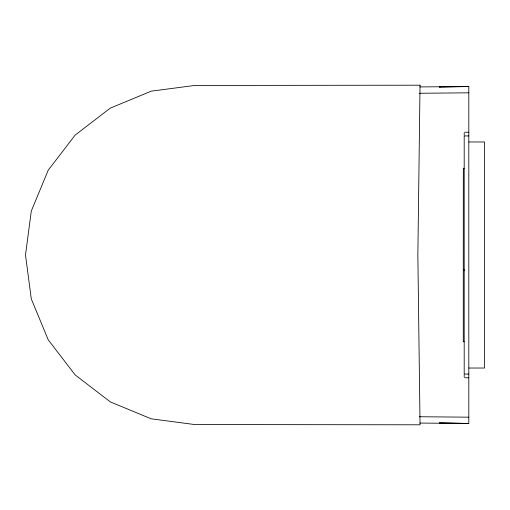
<?xml version="1.0" encoding="UTF-8"?>
<svg xmlns="http://www.w3.org/2000/svg" width="510" height="510" viewBox="0 0 510 510"><rect width="100%" height="100%" fill="white"/><g stroke="black" fill="none" stroke-linecap="round" stroke-linejoin="round"><path stroke-width="0.76" d="M464.533 132.249L468.811 132.23M441.284 86.745L439.308 87.095L468.811 86.541L468.811 423.459L439.308 422.905L440.143 423.032M419.928 86.93L468.811 86.541L442.125 86.732M468.811 92.82L419.405 93.26M464.533 135.928L468.811 135.928M468.811 141.971L484.5 141.971L484.5 368.029L468.811 368.029M464.196 168.294L463.329 168.294L463.271 269.72L464.196 269.72M464.196 270.644L463.271 270.644L463.271 341.706L464.196 341.706M468.811 374.072L464.533 374.072M468.811 377.77L464.533 377.751M419.405 416.74L468.811 417.18M419.928 423.07L468.811 423.459L440.984 423.045M464.196 133.129L464.196 135.086M464.196 135.94L464.196 374.059M464.196 374.914L464.196 376.871M420.042 85.202L417.856 255L420.042 424.798L194.68 424.549L151.209 418.831L110.307 401.886L75.174 374.933L48.22 339.807L31.282 298.898L25.5 255L31.282 211.102L48.22 170.193L75.174 135.067L110.307 108.114L151.209 91.169L194.68 85.45L420.042 85.202"/></g></svg>
